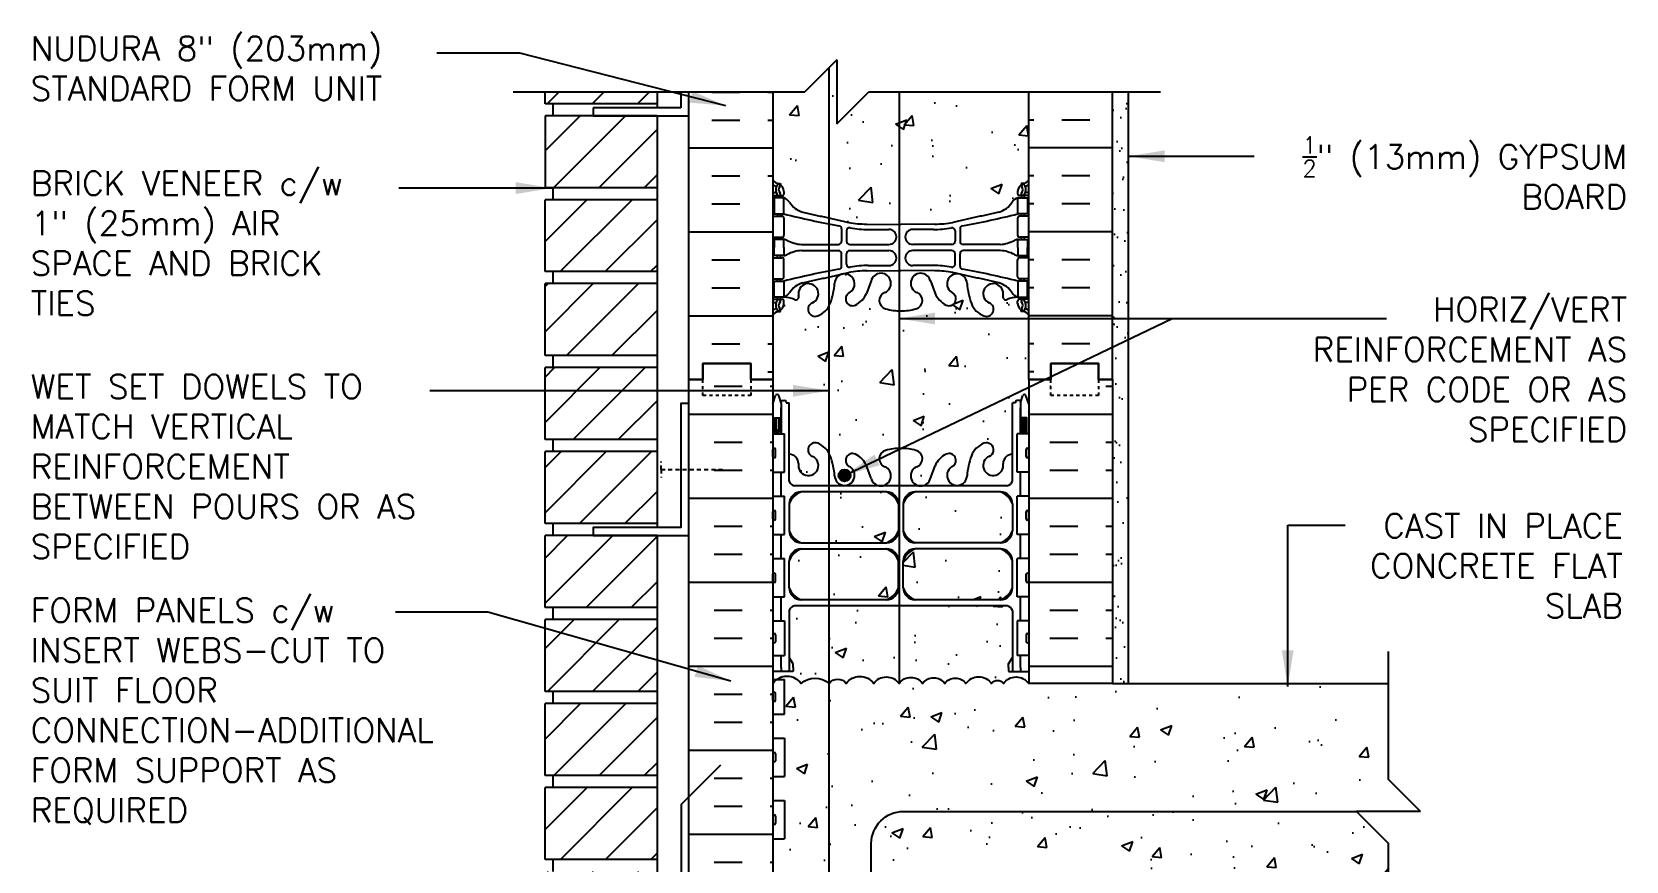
# Model space of a CAD drawing. Header units: inches. Extents: x 75 to 124.9, y 108.6 to 175.3.
# Drawn here: x 75 to 124.86, y 149.35 to 175.27 of the extents above; entities that cross this region are included whole.
import ezdxf

# ---------------------------------------------------------------- set-up
doc = ezdxf.new("R2010")
doc.units = ezdxf.units.IN
doc.header["$LTSCALE"] = 0.5
doc.header["$MEASUREMENT"] = 0
doc.linetypes.add('DASHED2', pattern=[0.375, 0.25, -0.125])
for name, color, linetype in [('HATCH', 12, 'Continuous'), ('line25', 2, 'Continuous'), ('LINE3', 3, 'Continuous'), ('LINE50', 5, 'Continuous'), ('LINE9', 9, 'Continuous'), ('TEXT', 4, 'Continuous'), ('Web_Edge', 9, 'Continuous')]:
    doc.layers.add(name, color=color, linetype=linetype)
doc.styles.add('DIM', font='romans.shx', dxfattribs={"width": 0.7})
doc.styles.add('ROMANS', font='romans.shx', dxfattribs={"height": 0.75})
doc.dimstyles.new('ext_12', dxfattribs={"dimscale": 12, "dimtxt": 0.09375, "dimasz": 0.09375, "dimexe": 0.09375, "dimexo": 0.0625, "dimgap": 0.0625, "dimtad": 1, "dimdec": 1, "dimzin": 3, "dimdsep": 46, "dimlunit": 4, "dimtxsty": 'DIM', "dimcen": 0.09, "dimdle": 0.09375, "dimclrt": 4, "dimadec": 0, "dimazin": 0, "dimtfac": 1, "dimtdec": 1, "dimtmove": 2, "dimatfit": 3, "dimfxl": 1, "dimfrac": 2, "dimtolj": 1, "dimtzin": 0, "dimarcsym": 0})

msp = doc.modelspace()

# ---------------------------------------------------------------- hatches: boundary and pattern name
at = {"layer": 'HATCH'}
h = msp.add_hatch(dxfattribs=at)
h.set_pattern_fill('AR-CONC', color=256, scale=0.5)
edge = h.paths.add_edge_path()
edge.add_line((105.942, 170.489), (105.942, 170.531))
edge.add_line((105.942, 170.531), (106.032, 170.531))
edge.add_arc((105.832, 170.989), 0.5, 293.5782, 313.7891)
edge.add_line((106.178, 170.628), (106.178, 173.401))
edge.add_line((106.178, 173.401), (101.178, 173.401))
edge.add_line((101.178, 173.401), (100.178, 172.401))
edge.add_line((100.178, 172.401), (100.178, 174.401))
edge.add_line((100.178, 174.401), (99.178, 173.401))
edge.add_line((99.178, 173.401), (98.178, 173.401))
edge.add_line((98.178, 173.401), (98.178, 170.628))
edge.add_arc((98.524, 170.989), 0.5, 226.2109, 246.4218)
edge.add_line((98.324, 170.531), (98.414, 170.531))
edge.add_line((98.414, 170.531), (98.414, 170.489))
edge.add_arc((98.274, 170.282), 0.25, 0, 55.9442, ccw=False)
edge.add_line((98.524, 170.282), (98.524, 170.214))
edge.add_arc((98.462, 170.214), 0.0625, -90, 0, ccw=False)
edge.add_line((98.462, 170.152), (98.414, 170.152))
edge.add_line((98.414, 170.152), (98.414, 170.082))
edge.add_line((98.414, 170.082), (98.519, 170.082))
edge.add_arc((98.397, 169.739), 0.364, 32.0424, 70.3387, ccw=False)
edge.add_arc((99.32, 170.35), 0.743, 214.228, 253.8107)
edge.add_spline(control_points=[(99.113, 169.636), (100.55, 169.316)], knot_values=[0, 0, 1, 1], degree=1, periodic=0)
edge.add_arc((101.106, 172.247), 2.984, 259.2546, 270.0995)
edge.add_line((101.112, 169.264), (102.178, 169.248))
edge.add_line((102.178, 169.248), (103.245, 169.264))
edge.add_arc((103.25, 172.247), 2.984, 269.9005, 280.7454)
edge.add_spline(control_points=[(103.806, 169.316), (105.244, 169.636)], knot_values=[0, 0, 1, 1], degree=1, periodic=0)
edge.add_arc((105.036, 170.35), 0.743, 286.1893, 325.772)
edge.add_arc((105.96, 169.739), 0.364, 109.6613, 147.9576, ccw=False)
edge.add_line((105.837, 170.082), (105.942, 170.082))
edge.add_line((105.942, 170.082), (105.942, 170.152))
edge.add_line((105.942, 170.152), (105.895, 170.152))
edge.add_arc((105.895, 170.214), 0.0625, 180, 270, ccw=False)
edge.add_line((105.832, 170.214), (105.832, 170.282))
edge.add_arc((106.082, 170.282), 0.25, 124.0558, 180, ccw=False)
h.paths.add_polyline_path([(105.668, 163.672), (105.768, 163.672), (105.768, 163.702, -0.414214), (105.818, 163.752), (105.944, 163.752), (105.987, 163.884, -0.725737), (106.093, 163.902), (106.178, 163.642), (106.178, 164.401), (106.178, 166.436, 0.088416), (106.032, 166.533), (105.942, 166.533), (105.942, 166.575, -0.249069), (105.832, 166.782), (105.832, 166.849, -0.414214), (105.895, 166.912), (105.942, 166.912), (105.942, 166.982), (105.837, 166.982, 0.085348), (105.508, 166.906, -0.669601), (105.375, 167.026, 2.087231), (104.941, 166.802, -1), (104.778, 166.393, -0.227838), (104.373, 166.817, -0.06598), (104.249, 167.426, 1.629604), (103.778, 167.125, -1.059167), (103.571, 166.743, -0.16372), (103.25, 167.097), (103.107, 167.484, 1.612474), (102.675, 167.124, -0.734872), (102.652, 166.613, -0.068475), (102.178, 166.551, -0.068475), (101.704, 166.613, -0.734872), (101.681, 167.124, 1.612474), (101.249, 167.484), (101.107, 167.097, -0.16372), (100.785, 166.743, -1.059167), (100.579, 167.125, 1.629604), (100.108, 167.426, -0.06598), (99.983, 166.817, -0.227838), (99.578, 166.393, -1), (99.415, 166.802, 2.087231), (98.981, 167.026, -0.669601), (98.849, 166.906, 0.085348), (98.519, 166.982), (98.414, 166.982), (98.414, 166.912), (98.462, 166.912, -0.414214), (98.524, 166.849), (98.524, 166.782, -0.249069), (98.414, 166.575), (98.414, 166.533), (98.324, 166.533, 0.088416), (98.178, 166.436), (98.178, 164.401), (98.178, 163.642), (98.257, 163.884, -0.725737), (98.363, 163.902), (98.412, 163.752), (98.538, 163.752, -0.414214), (98.588, 163.702), (98.588, 163.672), (98.688, 163.672), (98.688, 162.071, -0.380397), (98.981, 161.776, 2.087231), (99.415, 162.001, -1), (99.578, 162.409, -0.227838), (99.983, 161.985, -0.06598), (100.108, 161.376, 1.629604), (100.579, 161.677, -1.059167), (100.785, 162.059, -0.16372), (101.107, 161.705), (101.249, 161.318, 1.612474), (101.681, 161.678, -0.734872), (101.704, 162.189, -0.068475), (102.178, 162.251, -0.068475), (102.652, 162.189, -0.734872), (102.675, 161.678, 1.612474), (103.107, 161.318), (103.25, 161.705, -0.16372), (103.571, 162.059, -1.059167), (103.778, 161.677, 1.629604), (104.249, 161.376, -0.06598), (104.373, 161.985, -0.227838), (104.778, 162.409, -1), (104.941, 162.001, 2.087231), (105.375, 161.776, -0.380392), (105.668, 162.071)])
h.paths.add_polyline_path([(105.668, 157.182, 0.268138), (105.507, 157.33), (98.849, 157.33, 0.268156), (98.688, 157.182), (98.688, 155.713), (98.808, 155.513), (98.808, 155.401), (98.808, 155.281), (98.178, 155.281), (98.178, 155.026), (98.297, 155.026, -0.429427), (99.057, 154.901, -0.369275), (99.936, 154.901, -0.520567), (100.472, 154.901, -0.520567), (101.33, 154.901, -0.520567), (102.123, 154.901, -0.520567), (102.861, 154.901, -0.520567), (103.555, 154.901, -0.520567), (104.212, 154.901, -0.520567), (105.017, 154.901, -0.520567), (105.39, 154.901, -0.520567), (106.178, 154.901), (106.178, 155.281), (105.548, 155.281), (105.548, 155.401), (105.548, 155.513), (105.668, 155.713)])
h.paths.add_polyline_path([(117.433, 154.901), (108.803, 154.901), (106.178, 154.901, 0.520567), (105.39, 154.901, 0.520567), (105.017, 154.901, 0.520567), (104.212, 154.901, 0.520567), (103.555, 154.901, 0.520567), (102.861, 154.901, 0.520567), (102.123, 154.901, 0.520567), (101.33, 154.901, 0.520567), (100.472, 154.901, 0.520567), (99.936, 154.901, 0.369275), (99.057, 154.901, 0.429427), (98.297, 155.026), (98.543, 155.026), (98.543, 153.946), (98.178, 153.946), (98.178, 153.196), (98.543, 153.196), (98.543, 151.996), (98.178, 151.996), (98.178, 151.246), (98.543, 151.246), (98.543, 150.046), (98.178, 150.046), (98.178, 149.296), (98.543, 149.296), (98.543, 148.096), (98.178, 148.096), (98.178, 146.401, -0.529626), (99.057, 146.401, -0.369275), (99.936, 146.401, -0.520567), (100.472, 146.401, -0.520567), (101.33, 146.401, -0.520567), (102.123, 146.401, -0.520567), (102.861, 146.401, -0.520567), (103.555, 146.401, -0.520567), (104.212, 146.401, -0.520567), (105.017, 146.401, -0.520567), (105.39, 146.401, -0.520567), (106.178, 146.401), (106.866, 146.401), (106.866, 146.901), (108.366, 146.901), (117.433, 146.901), (117.433, 149.901), (116.433, 150.901), (118.433, 150.901), (117.433, 151.901)])
h.paths.add_polyline_path([(102.102, 160.515, 0.225652), (101.727, 160.89), (99.063, 160.89, 0.225652), (98.688, 160.515), (98.688, 159.674, 0.225652), (99.063, 159.299), (101.727, 159.299, 0.225652), (102.102, 159.674)])
h.paths.add_polyline_path([(102.102, 158.734, 0.225652), (101.727, 159.109), (99.063, 159.109, 0.225652), (98.688, 158.734), (98.688, 157.893, 0.225652), (99.063, 157.518), (101.727, 157.518, 0.225652), (102.102, 157.893)])
h.paths.add_polyline_path([(105.668, 158.734, 0.225652), (105.293, 159.109), (102.629, 159.109, 0.225652), (102.254, 158.734), (102.254, 157.893, 0.225652), (102.629, 157.518), (105.293, 157.518, 0.225652), (105.668, 157.893)])
h.paths.add_polyline_path([(105.668, 160.515, 0.225652), (105.293, 160.89), (102.629, 160.89, 0.225652), (102.254, 160.515), (102.254, 159.674, 0.225652), (102.629, 159.299), (105.293, 159.299, 0.225652), (105.668, 159.674)])
h.paths.add_polyline_path([(98.178, 146.401), (97.491, 146.401), (97.491, 145.901), (95.991, 145.901), (95.991, 146.401), (95.553, 146.401), (93.553, 146.401), (93.553, 144.901, -1), (93.053, 144.901), (93.053, 146.401), (91.753, 146.401), (91.753, 144.651, 0.079579), (92.753, 141.401), (97.928, 132.026), (97.928, 131.651), (98.178, 131.651)])
h.paths.add_polyline_path([(106.178, 146.401, 0.520567), (105.39, 146.401, 0.520567), (105.017, 146.401, 0.520567), (104.212, 146.401, 0.520567), (103.555, 146.401, 0.520567), (102.861, 146.401, 0.520567), (102.123, 146.401, 0.520567), (101.33, 146.401, 0.520567), (100.472, 146.401, 0.520567), (99.936, 146.401, 0.369275), (99.057, 146.401, 0.529626), (98.178, 146.401), (98.178, 144.367, 0.088416), (98.324, 144.269), (98.414, 144.269), (98.414, 144.228, -0.249069), (98.524, 144.021), (98.524, 143.953, -0.414214), (98.462, 143.891), (98.414, 143.891), (98.414, 143.821), (98.519, 143.821, 0.085348), (98.849, 143.896, -0.669601), (98.981, 143.776, 2.087231), (99.415, 144.001, -1), (99.578, 144.409, -0.21345), (99.971, 144.02, -0.069923), (100.108, 143.376, 1.629604), (100.579, 143.677, -0.994662), (100.761, 144.072, -0.173075), (101.107, 143.705), (101.249, 143.318, 1.612474), (101.681, 143.678, -0.734872), (101.704, 144.189, -0.068475), (102.178, 144.251, -0.068475), (102.652, 144.189, -0.734872), (102.675, 143.678, 1.612474), (103.107, 143.318), (103.25, 143.705, -0.173075), (103.595, 144.072, -0.994662), (103.778, 143.677, 1.629604), (104.249, 143.376, -0.069923), (104.386, 144.02, -0.21345), (104.778, 144.409, -1), (104.941, 144.001, 2.087231), (105.375, 143.776, -0.669601), (105.508, 143.896, 0.085348), (105.837, 143.821), (105.942, 143.821), (105.942, 143.891), (105.895, 143.891, -0.414214), (105.832, 143.953), (105.832, 144.021, -0.249069), (105.942, 144.228), (105.942, 144.269), (106.032, 144.269, 0.088416), (106.178, 144.367)])
edge = h.paths.add_edge_path()
edge.add_line((106.178, 129.161), (106.093, 128.9))
edge.add_arc((106.043, 128.927), 0.0567, 208.0725, 331.9275, ccw=False)
edge.add_line((105.993, 128.9), (105.944, 129.05))
edge.add_line((105.944, 129.05), (105.818, 129.05))
edge.add_arc((105.818, 129.1), 0.05, 180, 270, ccw=False)
edge.add_line((105.768, 129.1), (105.768, 129.13))
edge.add_line((105.768, 129.13), (105.668, 129.13))
edge.add_line((105.668, 129.13), (105.668, 130.958))
edge.add_arc((105.892, 129.986), 0.997, 102.9717, 112.6668)
edge.add_arc((105.466, 130.994), 0.0968, 160.1551, 295.3804, ccw=False)
edge.add_arc((105.068, 131.088), 0.314, 348.5886, 606.1916)
edge.add_arc((104.86, 130.597), 0.22, -111.8037, 68.1963, ccw=False)
edge.add_arc((105.017, 131.026), 0.677, 201.1239, 249.3197, ccw=False)
edge.add_arc((106.608, 131.591), 2.365, 184.3895, 200.0015, ccw=False)
edge.add_arc((103.937, 131.395), 0.314, 2.7357, 243.9348)
edge.add_arc((103.686, 130.928), 0.217, -114.4736, 58.537, ccw=False)
edge.add_arc((103.936, 131.398), 0.75, 203.6938, 242.9705, ccw=False)
edge.add_line((103.25, 131.097), (103.107, 131.484))
edge.add_arc((102.802, 131.411), 0.314, 13.4146, 246.1916)
edge.add_arc((102.584, 130.872), 0.268, -75.2108, 70.0338, ccw=False)
edge.add_arc((102.19, 132.305), 1.754, 269.6229, 285.2918, ccw=False)
edge.add_arc((102.167, 132.305), 1.754, 254.7082, 270.3771, ccw=False)
edge.add_arc((101.772, 130.872), 0.268, 109.9662, 255.2108, ccw=False)
edge.add_arc((101.554, 131.411), 0.314, 293.8084, 526.5854)
edge.add_line((101.249, 131.484), (101.107, 131.097))
edge.add_arc((100.42, 131.398), 0.75, 297.0295, 336.3062, ccw=False)
edge.add_arc((100.671, 130.928), 0.217, 121.463, 294.4736, ccw=False)
edge.add_arc((100.42, 131.395), 0.314, 296.0652, 537.2643)
edge.add_arc((97.749, 131.591), 2.365, 339.9985, 355.6105, ccw=False)
edge.add_arc((99.339, 131.026), 0.677, 290.6803, 338.8761, ccw=False)
edge.add_arc((99.497, 130.597), 0.22, 111.8037, 291.8037, ccw=False)
edge.add_arc((99.288, 131.088), 0.314, 293.8084, 551.4114)
edge.add_arc((98.89, 130.994), 0.0968, -115.3804, 19.8449, ccw=False)
edge.add_arc((98.464, 129.986), 0.997, 67.3332, 86.8462)
edge.add_line((98.519, 130.982), (98.414, 130.982))
edge.add_line((98.414, 130.982), (98.414, 130.912))
edge.add_line((98.414, 130.912), (98.462, 130.912))
edge.add_arc((98.462, 130.849), 0.0625, 0, 90, ccw=False)
edge.add_line((98.524, 130.849), (98.524, 130.782))
edge.add_arc((98.274, 130.782), 0.25, -55.9442, 0, ccw=False)
edge.add_line((98.414, 130.575), (98.414, 130.533))
edge.add_line((98.414, 130.533), (98.324, 130.533))
edge.add_arc((98.524, 130.075), 0.5, 113.5782, 133.7891)
edge.add_line((98.178, 130.436), (98.178, 128.401))
edge.add_line((98.178, 128.401), (101.376, 128.401))
edge.add_line((101.376, 128.401), (102.376, 129.401))
edge.add_line((102.376, 129.401), (102.376, 127.401))
edge.add_line((102.376, 127.401), (103.376, 128.401))
edge.add_line((103.376, 128.401), (106.178, 128.401))
edge.add_line((106.178, 128.401), (106.178, 129.161))
h = msp.add_hatch(dxfattribs=at)
h.set_pattern_fill('ANSI31', color=256, scale=8, style=0)
h.set_pattern_definition([(45, (92.1293, 152.8277), (-0.707107, 0.707107), [])])
h.paths.add_polyline_path([(94.553, 154.276), (91.053, 154.276), (91.053, 152.026), (94.553, 152.026)])
h.paths.add_polyline_path([(94.553, 173.401), (91.053, 173.401), (91.053, 173.026), (94.553, 173.026)])
h.paths.add_polyline_path([(94.553, 149.026), (91.053, 149.026), (91.053, 146.776), (94.553, 146.776)])
h.paths.add_polyline_path([(94.553, 172.651), (92.553, 172.651), (91.053, 172.651), (91.053, 170.401), (94.553, 170.401)])
h.paths.add_polyline_path([(94.553, 170.026), (91.053, 170.026), (91.053, 167.776), (94.553, 167.776)])
h.paths.add_polyline_path([(94.553, 159.526), (91.053, 159.526), (91.053, 157.276), (94.553, 157.276)])
h.paths.add_polyline_path([(94.553, 162.151), (91.053, 162.151), (91.053, 159.901), (94.553, 159.901)])
h.paths.add_polyline_path([(94.553, 164.776), (91.053, 164.776), (91.053, 162.526), (94.553, 162.526)])
h.paths.add_polyline_path([(94.553, 167.401), (91.053, 167.401), (91.053, 165.151), (94.553, 165.151)])
h.paths.add_polyline_path([(94.553, 151.651), (91.053, 151.651), (91.053, 149.401), (94.553, 149.401)])
h.paths.add_polyline_path([(94.553, 156.901), (91.053, 156.901), (91.053, 154.651), (94.553, 154.651)])
h = msp.add_hatch(dxfattribs=at)
h.set_pattern_fill('AR-SAND', color=256, scale=0.5, style=0)
h.set_pattern_definition([(37.5, (98.74064, 146.9011), (-0.031497, 0.963412), [0, -0.76, 0, -0.85, 0, -0.8125]), (7.5, (98.7406, 146.9011), (0.88489, 1.411073), [0, -0.41, 0, -0.685, 0, -0.2625]), (327.5, (98.1256, 146.9011), (1.55707, 0.00283), [0, -0.25, 0, -0.9, 0, -1.175]), (317.5, (98.1256, 146.9011), (1.503063, 0.43884), [0, -0.125, 0, -0.59, 0, -0.675])])
h.paths.add_polyline_path([(108.803, 154.901), (109.303, 154.901), (109.303, 173.401), (108.803, 173.401)])
h = msp.add_hatch(dxfattribs=at)
h.set_pattern_fill('INSUL', color=256, scale=7, style=0)
h.set_pattern_definition([(0, (106.8356, 160.6905), (0, 2.625), []), (0, (106.8356, 161.5655), (0, 2.625), [0.875, -0.875]), (0, (106.8356, 162.4405), (0, 2.625), [0.875, -0.875])])
h.paths.add_polyline_path([(108.803, 164.401), (108.366, 164.401), (108.366, 163.901), (106.866, 163.901), (106.866, 164.401), (106.178, 164.401), (106.178, 154.901), (108.803, 154.901)])
h.paths.add_polyline_path([(95.553, 146.401), (95.991, 146.401), (95.991, 146.901), (97.491, 146.901), (97.491, 146.401), (98.178, 146.401), (98.178, 164.401), (97.491, 164.401), (97.491, 164.901), (95.991, 164.901), (95.991, 164.401), (95.553, 164.401)])
at = {"layer": 'LINE3'}
msp.add_hatch(color=256, dxfattribs=at).paths.add_polyline_path([(100.232, 161.407, 1), (100.607, 161.407, 1)])

# ---------------------------------------------------------------- linework, layer by layer
at = {"layer": 'HATCH'}
for p, q in [((96.267, 173.392), (97.142, 173.392)), ((98.017, 173.392), (98.178, 173.392)), ((108.09, 173.392), (107.215, 173.392)), ((96.267, 172.517), (97.142, 172.517)), ((98.017, 172.517), (98.178, 172.517)), ((106.34, 172.517), (106.178, 172.517)), ((108.09, 172.517), (107.215, 172.517)), ((95.553, 171.642), (98.178, 171.642)), ((108.803, 171.642), (106.178, 171.642)), ((96.267, 170.767), (97.142, 170.767)), ((98.017, 170.767), (98.178, 170.767)), ((106.34, 170.767), (106.178, 170.767)), ((108.09, 170.767), (107.215, 170.767)), ((96.267, 169.892), (97.142, 169.892)), ((106.34, 169.892), (106.178, 169.892)), ((108.09, 169.892), (107.215, 169.892)), ((95.553, 169.017), (98.178, 169.017)), ((108.803, 169.017), (106.178, 169.017)), ((96.267, 168.142), (97.142, 168.142)), ((106.34, 168.142), (106.178, 168.142)), ((108.09, 168.142), (107.215, 168.142)), ((96.267, 167.267), (97.142, 167.267)), ((106.34, 167.267), (106.178, 167.267)), ((108.09, 167.267), (107.215, 167.267)), ((95.553, 166.392), (98.178, 166.392)), ((108.803, 166.392), (106.178, 166.392)), ((96.267, 165.517), (97.142, 165.517)), ((98.017, 165.517), (98.178, 165.517)), ((106.34, 165.517), (106.178, 165.517)), ((108.09, 165.517), (107.215, 165.517)), ((98.017, 164.642), (98.178, 164.642)), ((106.34, 164.642), (106.178, 164.642))]:
    msp.add_line(p, q, dxfattribs=at)
msp.add_lwpolyline([(98.178, 154.901, -0.529626), (99.057, 154.901, -0.369275), (99.936, 154.901, -0.520567), (100.472, 154.901, -0.520567), (101.33, 154.901, -0.520567), (102.123, 154.901, -0.520567), (102.861, 154.901, -0.520567), (103.555, 154.901, -0.520567), (104.212, 154.901, -0.520567), (105.017, 154.901, -0.520567), (105.39, 154.901, -0.520567), (106.178, 154.901)], format="xyb", dxfattribs=at)
at = {"layer": 'line25'}
for p, q in [((91.053, 173.026), (91.053, 173.401)), ((94.553, 173.026), (91.053, 173.026)), ((91.303, 172.651), (91.303, 173.026)), ((94.553, 173.401), (94.553, 172.901)), ((98.178, 173.401), (98.178, 164.401)), ((106.178, 164.401), (106.178, 173.401)), ((94.553, 172.651), (91.053, 172.651)), ((91.053, 172.651), (91.053, 170.401)), ((94.553, 172.651), (94.553, 159.776)), ((94.553, 170.401), (91.053, 170.401)), ((91.303, 170.026), (91.303, 170.401)), ((94.553, 170.026), (91.053, 170.026)), ((91.053, 167.776), (91.053, 170.026)), ((94.553, 167.776), (91.053, 167.776)), ((91.303, 167.401), (91.303, 167.776)), ((94.553, 167.401), (91.053, 167.401)), ((91.053, 165.151), (91.053, 167.401)), ((94.553, 165.151), (91.053, 165.151)), ((91.303, 164.776), (91.303, 165.151)), ((94.553, 164.776), (91.053, 164.776)), ((91.053, 162.526), (91.053, 164.776)), ((98.178, 164.401), (98.178, 146.401)), ((106.178, 164.401), (106.178, 154.901)), ((98.178, 162.706), (98.543, 162.706)), ((98.543, 161.506), (98.543, 162.706)), ((106.178, 162.706), (105.813, 162.706)), ((105.813, 161.506), (105.813, 162.706)), ((94.553, 162.526), (91.053, 162.526)), ((94.553, 162.151), (91.053, 162.151)), ((91.053, 159.901), (91.053, 162.151)), ((91.303, 162.151), (91.303, 162.526)), ((98.178, 161.506), (98.543, 161.506)), ((106.178, 161.506), (105.813, 161.506)), ((98.178, 160.756), (98.543, 160.756)), ((98.543, 159.556), (98.543, 160.756)), ((106.178, 160.756), (105.813, 160.756)), ((105.813, 159.556), (105.813, 160.756)), ((94.553, 159.901), (91.053, 159.901)), ((91.303, 159.526), (91.303, 159.901)), ((94.553, 159.526), (91.053, 159.526)), ((91.053, 157.276), (91.053, 159.526)), ((94.553, 159.526), (94.553, 146.401)), ((98.178, 159.556), (98.543, 159.556)), ((106.178, 159.556), (105.813, 159.556)), ((98.178, 158.806), (98.543, 158.806)), ((98.543, 157.606), (98.543, 158.806)), ((106.178, 158.806), (105.813, 158.806)), ((105.813, 157.606), (105.813, 158.806)), ((98.178, 157.606), (98.543, 157.606)), ((106.178, 157.606), (105.813, 157.606)), ((94.553, 157.276), (91.053, 157.276)), ((91.303, 156.901), (91.303, 157.276)), ((94.553, 156.901), (91.053, 156.901)), ((91.053, 154.651), (91.053, 156.901)), ((98.178, 156.856), (98.543, 156.856)), ((98.543, 156.856), (98.543, 155.776)), ((106.178, 156.856), (105.813, 156.856)), ((105.813, 156.856), (105.813, 155.776)), ((98.178, 155.776), (98.543, 155.776)), ((106.178, 155.776), (105.813, 155.776)), ((94.553, 154.651), (91.053, 154.651)), ((91.303, 154.276), (91.303, 154.651)), ((98.178, 155.026), (98.543, 155.026)), ((98.543, 153.946), (98.543, 155.026)), ((108.803, 154.901), (106.178, 154.901)), ((94.553, 154.276), (91.053, 154.276)), ((91.053, 152.026), (91.053, 154.276)), ((98.178, 153.946), (98.543, 153.946)), ((98.178, 153.196), (98.543, 153.196)), ((98.543, 153.196), (98.543, 151.996)), ((94.553, 152.026), (91.053, 152.026)), ((94.553, 151.651), (91.053, 151.651)), ((91.053, 149.401), (91.053, 151.651)), ((91.303, 151.651), (91.303, 152.026)), ((98.178, 151.996), (98.543, 151.996)), ((98.178, 151.246), (98.543, 151.246)), ((98.543, 151.246), (98.543, 150.046)), ((98.178, 150.046), (98.543, 150.046)), ((94.553, 149.401), (91.053, 149.401)), ((91.303, 149.026), (91.303, 149.401))]:
    msp.add_line(p, q, dxfattribs=at)
at = {"layer": 'LINE3'}
for p, q in [((99.928, 174.151), (99.928, 128.604)), ((102.125, 173.401), (102.125, 154.903))]:
    msp.add_line(p, q, dxfattribs=at)
at = {"layer": 'LINE3', "linetype": 'Continuous'}
msp.add_lwpolyline([(101.256, 138.901), (101.256, 149.901, -0.414214), (102.256, 150.901), (116.433, 150.901)], format="xyb", dxfattribs=at)
at = {"layer": 'LINE3'}
msp.add_circle((100.42, 161.407), 0.188, dxfattribs=at)
at = {"layer": 'LINE50'}
for p, q in [((95.553, 164.401), (95.553, 173.401)), ((108.803, 164.401), (108.803, 173.401)), ((95.553, 146.401), (95.553, 164.401)), ((108.803, 164.401), (108.803, 154.901))]:
    msp.add_line(p, q, dxfattribs=at)
for points in [[(95.553, 164.401), (95.991, 164.401), (95.991, 164.901), (97.491, 164.901), (97.491, 164.401), (98.178, 164.401)], [(98.178, 164.401), (97.491, 164.401), (97.491, 164.901), (95.991, 164.901), (95.991, 164.401), (95.553, 164.401)], [(108.803, 164.401), (108.366, 164.401), (108.366, 164.901), (106.866, 164.901), (106.866, 164.401), (106.178, 164.401)], [(106.178, 164.401), (106.866, 164.401), (106.866, 164.901), (108.366, 164.901), (108.366, 164.401), (108.803, 164.401)]]:
    msp.add_lwpolyline(points, dxfattribs=at)
at = {"layer": 'LINE9'}
for p, q in [((100.178, 174.401), (99.178, 173.401)), ((100.178, 174.401), (100.178, 172.401)), ((90.053, 173.401), (99.178, 173.401)), ((95.303, 173.401), (95.303, 172.901)), ((95.553, 172.651), (95.553, 173.401)), ((100.178, 172.401), (101.178, 173.401)), ((101.178, 173.401), (110.303, 173.401)), ((109.303, 154.901), (109.303, 173.401)), ((95.303, 172.901), (92.553, 172.901)), ((92.553, 172.901), (92.553, 172.651)), ((92.553, 172.651), (95.553, 172.651)), ((98.178, 161.996), (98.178, 162.216)), ((98.178, 162.161), (98.178, 162.161)), ((98.218, 162.256), (98.218, 162.256)), ((98.258, 161.996), (98.258, 162.216)), ((106.098, 161.996), (106.098, 162.216)), ((106.138, 162.256), (106.138, 162.256)), ((106.178, 161.996), (106.178, 162.216)), ((106.178, 162.161), (106.178, 162.161)), ((98.178, 162.051), (98.178, 162.051)), ((98.218, 161.956), (98.218, 161.956)), ((106.138, 161.956), (106.138, 161.956)), ((106.178, 162.051), (106.178, 162.051)), ((98.178, 160.046), (98.178, 160.266)), ((98.178, 160.211), (98.178, 160.211)), ((98.178, 160.101), (98.178, 160.101)), ((98.218, 160.306), (98.218, 160.306)), ((98.258, 160.046), (98.258, 160.266)), ((106.098, 160.046), (106.098, 160.266)), ((106.138, 160.306), (106.138, 160.306)), ((106.178, 160.046), (106.178, 160.266)), ((106.178, 160.211), (106.178, 160.211)), ((106.178, 160.101), (106.178, 160.101)), ((98.218, 160.006), (98.218, 160.006)), ((106.138, 160.006), (106.138, 160.006)), ((98.178, 158.096), (98.178, 158.316)), ((98.178, 158.261), (98.178, 158.261)), ((98.178, 158.151), (98.178, 158.151)), ((98.218, 158.356), (98.218, 158.356)), ((98.258, 158.096), (98.258, 158.316)), ((106.098, 158.096), (106.098, 158.316)), ((106.138, 158.356), (106.138, 158.356)), ((106.178, 158.096), (106.178, 158.316)), ((106.178, 158.261), (106.178, 158.261)), ((106.178, 158.151), (106.178, 158.151)), ((98.218, 158.056), (98.218, 158.056)), ((106.138, 158.056), (106.138, 158.056)), ((98.178, 156.426), (98.178, 156.206)), ((98.178, 156.371), (98.178, 156.371)), ((98.178, 156.261), (98.178, 156.261)), ((98.218, 156.466), (98.218, 156.466)), ((98.218, 156.166), (98.218, 156.166)), ((98.258, 156.426), (98.258, 156.206)), ((106.098, 156.426), (106.098, 156.206)), ((106.138, 156.466), (106.138, 156.466)), ((106.138, 156.166), (106.138, 156.166)), ((106.178, 156.426), (106.178, 156.206)), ((106.178, 156.371), (106.178, 156.371)), ((106.178, 156.261), (106.178, 156.261)), ((117.433, 151.901), (117.433, 155.901)), ((98.178, 154.376), (98.178, 154.596)), ((98.218, 154.636), (98.218, 154.636)), ((98.258, 154.376), (98.258, 154.596)), ((108.803, 154.901), (117.433, 154.901)), ((98.178, 154.541), (98.178, 154.541)), ((98.178, 154.431), (98.178, 154.431)), ((98.218, 154.336), (98.218, 154.336)), ((98.178, 152.706), (98.178, 152.486)), ((98.178, 152.651), (98.178, 152.651)), ((98.218, 152.746), (98.218, 152.746)), ((98.258, 152.706), (98.258, 152.486)), ((95.319, 151.128), (96.553, 152.362)), ((98.178, 152.541), (98.178, 152.541)), ((98.218, 152.446), (98.218, 152.446)), ((118.433, 150.901), (117.433, 151.901)), ((95.319, 146.605), (95.319, 151.128)), ((98.178, 150.756), (98.178, 150.536)), ((98.178, 150.701), (98.178, 150.701)), ((98.178, 150.591), (98.178, 150.591)), ((98.258, 150.756), (98.258, 150.536)), ((118.433, 150.901), (116.433, 150.901)), ((116.433, 150.901), (117.433, 149.901)), ((98.218, 150.496), (98.218, 150.496)), ((117.433, 145.901), (117.433, 149.901))]:
    msp.add_line(p, q, dxfattribs=at)
at = {"layer": 'LINE9', "linetype": 'DASHED2'}
for q in [(94.678, 161.839), (96.678, 161.589), (94.678, 161.339)]:
    msp.add_line((94.678, 161.589), q, dxfattribs=at)
at = {"layer": 'LINE9', "linetype": 'DASHED2', "ltscale": 0.15}
for points in [[(97.491, 164.401), (97.491, 164.401), (97.491, 163.901), (95.991, 163.901), (95.991, 164.401), (95.991, 164.401)], [(108.366, 164.401), (108.366, 164.401), (108.366, 163.901), (106.866, 163.901), (106.866, 164.401), (106.866, 164.401)]]:
    msp.add_lwpolyline(points, dxfattribs=at)
at = {"layer": 'LINE9'}
msp.add_lwpolyline([(95.553, 163.651), (95.303, 163.651), (95.303, 159.776), (92.553, 159.776), (92.553, 159.526), (95.553, 159.526)], close=True, dxfattribs=at)
for centre, start, end in [((98.218, 162.216), 90, 180), ((98.218, 162.216), 360, 90), ((106.138, 162.216), 90, 180), ((106.138, 162.216), 0, 90), ((98.218, 161.996), 180, 270), ((98.218, 161.996), 270, 0), ((106.138, 161.996), 180, 270), ((106.138, 161.996), 270, 0), ((98.218, 160.266), 90, 180), ((98.218, 160.266), 360, 90), ((106.138, 160.266), 90, 180), ((106.138, 160.266), 0, 90), ((98.218, 160.046), 180, 270), ((98.218, 160.046), 270, 0), ((106.138, 160.046), 180, 270), ((106.138, 160.046), 270, 0), ((98.218, 158.316), 90, 180), ((98.218, 158.096), 180, 270), ((98.218, 158.316), 360, 90), ((98.218, 158.096), 270, 0), ((106.138, 158.316), 90, 180), ((106.138, 158.096), 180, 270), ((106.138, 158.316), 0, 90), ((106.138, 158.096), 270, 0), ((98.218, 156.426), 90, 180), ((98.218, 156.206), 180, 270), ((98.218, 156.426), 0, 90), ((98.218, 156.206), 270, 0), ((106.138, 156.426), 90, 180), ((106.138, 156.206), 180, 270), ((106.138, 156.426), 360, 90), ((106.138, 156.206), 270, 0), ((98.218, 154.596), 90, 180), ((98.218, 154.596), 360, 90), ((98.218, 154.376), 180, 270), ((98.218, 154.376), 270, 0), ((98.218, 152.706), 90, 180), ((98.218, 152.706), 0, 90), ((98.218, 152.486), 180, 270), ((98.218, 152.486), 270, 0), ((98.218, 150.756), 90, 180), ((98.218, 150.756), 0, 90), ((98.218, 150.536), 180, 270), ((98.218, 150.536), 270, 0)]:
    msp.add_arc(centre, 0.04, start, end, dxfattribs=at)
at = {"layer": 'Web_Edge'}
for p, q in [((98.324, 170.531), (98.414, 170.531)), ((98.414, 170.531), (98.414, 170.489)), ((106.032, 170.531), (105.942, 170.531)), ((105.942, 170.531), (105.942, 170.489)), ((98.178, 170.252), (98.256, 170.252)), ((98.178, 170.152), (98.462, 170.152)), ((98.324, 170.152), (98.324, 170.082)), ((98.414, 170.152), (98.414, 170.082)), ((98.524, 170.282), (98.524, 170.214)), ((105.832, 170.282), (105.832, 170.214)), ((106.178, 170.152), (105.895, 170.152)), ((105.942, 170.152), (105.942, 170.082)), ((106.032, 170.152), (106.032, 170.082)), ((106.178, 170.252), (106.1, 170.252)), ((98.324, 169.582), (98.324, 169.512)), ((98.414, 169.582), (98.414, 169.512)), ((105.942, 169.582), (105.942, 169.512)), ((106.032, 169.582), (106.032, 169.512)), ((98.178, 169.512), (98.462, 169.512)), ((98.524, 169.449), (98.524, 168.914)), ((100.326, 169.112), (100.326, 168.727)), ((100.479, 169.05), (100.479, 168.727)), ((101.112, 169.264), (102.178, 169.248)), ((101.159, 169.096), (101.806, 169.096)), ((103.245, 169.264), (102.178, 169.248)), ((103.197, 169.096), (102.551, 169.096)), ((103.878, 169.05), (103.878, 168.727)), ((104.03, 169.112), (104.03, 168.727)), ((105.832, 169.449), (105.832, 168.914)), ((106.178, 169.512), (105.895, 169.512)), ((98.178, 168.852), (98.462, 168.852)), ((98.324, 168.852), (98.324, 168.782)), ((98.414, 168.852), (98.414, 168.782)), ((99.072, 168.626), (100.226, 168.627)), ((100.579, 168.627), (101.806, 168.627)), ((103.778, 168.627), (102.551, 168.627)), ((105.284, 168.626), (104.13, 168.627)), ((106.178, 168.852), (105.895, 168.852)), ((105.942, 168.852), (105.942, 168.782)), ((106.032, 168.852), (106.032, 168.782)), ((98.178, 168.212), (98.462, 168.212)), ((98.324, 168.212), (98.324, 168.282)), ((98.414, 168.212), (98.414, 168.282)), ((98.524, 167.614), (98.524, 168.149)), ((99.072, 168.437), (100.226, 168.436)), ((100.326, 167.952), (100.326, 168.336)), ((100.479, 168.014), (100.479, 168.336)), ((100.579, 168.436), (101.806, 168.436)), ((103.778, 168.436), (102.551, 168.436)), ((103.878, 168.014), (103.878, 168.336)), ((104.03, 167.952), (104.03, 168.336)), ((105.284, 168.437), (104.13, 168.436)), ((105.832, 167.614), (105.832, 168.149)), ((106.178, 168.212), (105.895, 168.212)), ((105.942, 168.212), (105.942, 168.282)), ((106.032, 168.212), (106.032, 168.282)), ((98.178, 167.552), (98.462, 167.552)), ((98.324, 167.482), (98.324, 167.552)), ((98.414, 167.482), (98.414, 167.552)), ((101.112, 167.8), (102.178, 167.816)), ((101.159, 167.968), (101.806, 167.968)), ((103.245, 167.8), (102.178, 167.816)), ((103.197, 167.968), (102.551, 167.968)), ((106.178, 167.552), (105.895, 167.552)), ((105.942, 167.482), (105.942, 167.552)), ((106.032, 167.482), (106.032, 167.552)), ((101.249, 167.484), (101.107, 167.097)), ((103.107, 167.484), (103.25, 167.097)), ((98.178, 166.912), (98.462, 166.912)), ((98.178, 166.812), (98.256, 166.812)), ((98.324, 166.912), (98.324, 166.982)), ((98.414, 166.912), (98.414, 166.982)), ((98.414, 166.533), (98.414, 166.575)), ((98.524, 166.782), (98.524, 166.849)), ((105.832, 166.782), (105.832, 166.849)), ((106.178, 166.912), (105.895, 166.912)), ((105.942, 166.912), (105.942, 166.982)), ((105.942, 166.533), (105.942, 166.575)), ((106.032, 166.912), (106.032, 166.982)), ((106.178, 166.812), (106.1, 166.812)), ((98.324, 166.533), (98.414, 166.533)), ((106.032, 166.533), (105.942, 166.533)), ((98.178, 163.642), (98.263, 163.902)), ((98.438, 163.672), (98.363, 163.902)), ((98.412, 163.752), (98.538, 163.752)), ((98.438, 163.672), (98.438, 162.706)), ((98.578, 163.702), (98.578, 163.702)), ((98.588, 163.702), (98.588, 163.702)), ((98.588, 163.702), (98.588, 163.672)), ((98.588, 163.672), (98.688, 163.672)), ((98.688, 161.226), (98.688, 163.672)), ((105.768, 163.672), (105.668, 163.672)), ((105.668, 161.226), (105.668, 163.672)), ((105.768, 163.702), (105.768, 163.702)), ((105.768, 163.702), (105.768, 163.672)), ((105.944, 163.752), (105.818, 163.752)), ((105.918, 163.672), (105.993, 163.902)), ((105.918, 163.672), (105.918, 162.706)), ((106.178, 163.642), (106.093, 163.902)), ((101.249, 161.318), (101.107, 161.705)), ((103.107, 161.318), (103.25, 161.705)), ((105.507, 161.078), (98.849, 161.078)), ((101.727, 160.89), (99.063, 160.89)), ((105.293, 160.89), (102.629, 160.89)), ((98.688, 160.515), (98.688, 159.674)), ((102.102, 160.515), (102.102, 159.674)), ((102.254, 160.516), (102.254, 159.675)), ((105.668, 160.515), (105.668, 159.674)), ((99.063, 159.299), (101.727, 159.299)), ((99.063, 159.109), (101.727, 159.109)), ((105.293, 159.299), (102.629, 159.299)), ((105.293, 159.109), (102.629, 159.109)), ((98.688, 157.893), (98.688, 158.734)), ((102.102, 157.893), (102.102, 158.734)), ((102.254, 157.892), (102.254, 158.733)), ((105.668, 157.893), (105.668, 158.734)), ((98.688, 157.182), (98.688, 155.281)), ((105.507, 157.33), (98.849, 157.33)), ((101.727, 157.518), (99.063, 157.518)), ((105.293, 157.518), (102.629, 157.518)), ((105.668, 157.182), (105.668, 155.281)), ((98.808, 155.513), (98.688, 155.713)), ((98.808, 155.513), (98.688, 155.713)), ((105.548, 155.513), (105.668, 155.713)), ((105.548, 155.513), (105.668, 155.713)), ((98.804, 155.281), (98.178, 155.281)), ((98.808, 155.289), (98.804, 155.281)), ((98.808, 155.289), (98.804, 155.281)), ((98.808, 155.401), (98.808, 155.513)), ((98.808, 155.401), (98.808, 155.513)), ((98.808, 155.401), (98.808, 155.289)), ((98.808, 155.401), (98.808, 155.289)), ((105.548, 155.401), (105.548, 155.513)), ((105.548, 155.401), (105.548, 155.513)), ((105.548, 155.401), (105.548, 155.289)), ((105.548, 155.401), (105.548, 155.289)), ((105.548, 155.289), (105.553, 155.281)), ((105.548, 155.289), (105.553, 155.281)), ((105.553, 155.281), (106.178, 155.281))]:
    msp.add_line(p, q, dxfattribs=at)
for points in [[(98.219, 169.582), (98.519, 169.582), (98.519, 170.082), (98.219, 170.082)], [(106.137, 169.582), (105.837, 169.582), (105.837, 170.082), (106.137, 170.082)], [(98.219, 167.482), (98.519, 167.482), (98.519, 166.982), (98.219, 166.982)], [(106.137, 167.482), (105.837, 167.482), (105.837, 166.982), (106.137, 166.982)], [(98.388, 162.762), (98.238, 162.762), (98.238, 163.202), (98.388, 163.202)], [(98.348, 162.822), (98.278, 162.822), (98.278, 163.202), (98.348, 163.202)], [(105.968, 162.762), (106.118, 162.762), (106.118, 163.202), (105.968, 163.202)], [(106.008, 162.822), (106.078, 162.822), (106.078, 163.202), (106.008, 163.202)]]:
    msp.add_lwpolyline(points, close=True, dxfattribs=at)
for points in [[(98.519, 168.532), (98.519, 168.782), (98.219, 168.782), (98.219, 168.532)], [(105.837, 168.532), (105.837, 168.782), (106.137, 168.782), (106.137, 168.532)], [(98.519, 168.532), (98.519, 168.282), (98.219, 168.282), (98.219, 168.532)], [(105.837, 168.532), (105.837, 168.282), (106.137, 168.282), (106.137, 168.532)], [(98.438, 162.706), (98.438, 163.522)], [(105.918, 162.706), (105.918, 163.522)], [(98.438, 160.756), (98.438, 161.506)], [(105.918, 160.756), (105.918, 161.506)], [(98.438, 158.806), (98.438, 159.556)], [(105.918, 158.806), (105.918, 159.556)], [(98.438, 156.856), (98.438, 157.606)], [(105.918, 156.856), (105.918, 157.606)], [(98.438, 155.401), (98.438, 155.776)], [(105.918, 155.401), (105.918, 155.776)], [(98.438, 155.401), (98.438, 155.281)], [(105.918, 155.401), (105.918, 155.281)]]:
    msp.add_lwpolyline(points, dxfattribs=at)
for centre, radius, start, end in [((98.524, 170.989), 0.5, 226.2109, 250.5288), ((105.832, 170.989), 0.5, 289.4712, 313.7891), ((98.524, 170.989), 0.6, 234.7832, 245.0748), ((98.256, 170.271), 0.0196, 269.4032, 15.4901), ((98.518, 170.336), 0.25, 140.1145, 222.4609), ((98.262, 170.426), 0.021, 343.464, 63.9957), ((98.36, 170.467), 0.045, 321.448, 139.1879), ((98.367, 170.198), 0.045, 222.4609, 42.4609), ((98.274, 170.282), 0.25, 0, 70.5288), ((98.518, 170.336), 0.16, 140.0001, 222.4609), ((98.462, 170.214), 0.0625, 270, 0), ((98.397, 169.739), 0.364, 34.9775, 70.3387), ((105.96, 169.739), 0.364, 109.6613, 145.0225), ((106.082, 170.282), 0.25, 109.4712, 180), ((105.895, 170.214), 0.0625, 180, 270), ((105.99, 170.198), 0.045, 137.5391, 317.5391), ((105.996, 170.467), 0.045, 40.8121, 218.552), ((105.838, 170.336), 0.16, 317.5391, 39.9999), ((105.838, 170.336), 0.25, 317.5391, 39.8855), ((106.094, 170.426), 0.021, 116.0043, 196.536), ((106.1, 170.271), 0.0196, 164.5099, 270.5968), ((105.832, 170.989), 0.6, 294.9252, 305.2168), ((105.328, 197.002), 28.253, 256.0552, 259.6343), ((99.32, 170.35), 0.743, 212.7919, 253.8107), ((99.029, 197.002), 28.253, 280.3657, 283.9448), ((105.036, 170.35), 0.743, 286.1893, 327.2081), ((98.462, 169.449), 0.0625, 0, 90), ((100.226, 169.112), 0.1, 360, 79.6343), ((100.579, 169.05), 0.1, 79.2546, 180), ((101.106, 172.247), 2.984, 259.2546, 270.0995), ((101.154, 172.08), 2.984, 259.2546, 270.0995), ((101.806, 168.861), 0.234, 270, 90), ((102.551, 168.861), 0.234, 90, 270), ((103.203, 172.08), 2.984, 269.9005, 280.7454), ((103.25, 172.247), 2.984, 269.9005, 280.7454), ((103.778, 169.05), 0.1, 0, 100.7454), ((104.13, 169.112), 0.1, 100.3657, 180), ((105.895, 169.449), 0.0625, 90, 180), ((98.462, 168.914), 0.0625, 270, 0), ((98.515, 168.563), 0.219, 60.4937, 88.92), ((99.157, 169.783), 1.16, 242.5844, 265.8032), ((100.226, 168.727), 0.1, 270.0388, 360), ((100.579, 168.727), 0.1, 180, 270), ((103.778, 168.727), 0.1, 270, 0), ((104.13, 168.727), 0.1, 180, 269.9612), ((105.2, 169.783), 1.16, 274.1968, 297.4156), ((105.841, 168.563), 0.219, 91.08, 119.5063), ((105.895, 168.914), 0.0625, 180, 270), ((98.462, 168.149), 0.0625, 0, 90), ((98.515, 168.5), 0.219, 271.08, 299.5063), ((99.157, 167.281), 1.16, 94.1968, 117.4156), ((100.226, 168.336), 0.1, 0, 89.9612), ((100.579, 168.336), 0.1, 90, 180), ((101.806, 168.202), 0.234, 270, 90), ((102.551, 168.202), 0.234, 90, 270), ((103.778, 168.336), 0.1, 0, 90), ((104.13, 168.336), 0.1, 90.0388, 180), ((105.2, 167.281), 1.16, 62.5844, 85.8032), ((105.841, 168.5), 0.219, 240.4937, 268.92), ((105.895, 168.149), 0.0625, 90, 180), ((98.462, 167.614), 0.0625, 270, 0), ((105.328, 140.061), 28.253, 100.3657, 103.9448), ((100.42, 167.395), 0.314, 296.0652, 177.2643), ((100.226, 167.952), 0.1, 280.3657, 0), ((100.579, 168.014), 0.1, 180, 280.7454), ((101.106, 164.816), 2.984, 89.9005, 100.7454), ((101.154, 164.984), 2.984, 89.9005, 100.7454), ((101.554, 167.411), 0.314, 293.8084, 166.5854), ((102.802, 167.411), 0.314, 13.4146, 246.1916), ((103.203, 164.984), 2.984, 79.2546, 90.0995), ((103.25, 164.816), 2.984, 79.2546, 90.0995), ((103.937, 167.395), 0.314, 2.7357, 243.9348), ((103.778, 168.014), 0.1, 259.2546, 0), ((104.13, 167.952), 0.1, 180, 259.6343), ((99.029, 140.061), 28.253, 76.0552, 79.6343), ((105.895, 167.614), 0.0625, 180, 270), ((98.397, 167.324), 0.364, 289.6613, 325.0225), ((99.32, 166.713), 0.743, 106.1893, 147.2081), ((99.288, 167.088), 0.314, 293.8084, 191.4114), ((97.749, 167.591), 2.365, 339.9985, 355.6105), ((100.671, 166.928), 0.217, 121.463, 294.4736), ((100.42, 167.398), 0.75, 297.0295, 336.3062), ((101.772, 166.872), 0.268, 109.9662, 255.2108), ((102.584, 166.872), 0.268, 284.7892, 70.0338), ((103.936, 167.398), 0.75, 203.6938, 242.9705), ((103.686, 166.928), 0.217, 245.5264, 58.537), ((106.608, 167.591), 2.365, 184.3895, 200.0015), ((105.068, 167.088), 0.314, 348.5886, 246.1916), ((105.036, 166.713), 0.743, 32.7919, 73.8107), ((105.96, 167.324), 0.364, 214.9775, 250.3387), ((98.524, 166.075), 0.6, 114.9252, 125.2168), ((98.524, 166.075), 0.5, 109.4712, 133.7891), ((98.256, 166.792), 0.0196, 344.5099, 90.5968), ((98.518, 166.727), 0.25, 137.5391, 219.8855), ((98.262, 166.638), 0.021, 296.0043, 16.536), ((98.36, 166.596), 0.045, 220.8121, 38.552), ((98.367, 166.866), 0.045, 317.5391, 137.5391), ((98.274, 166.782), 0.25, 289.4712, 360), ((98.518, 166.727), 0.16, 137.5391, 219.9999), ((98.462, 166.849), 0.0625, 360, 90), ((98.464, 165.986), 0.997, 66.8533, 86.8462), ((98.89, 166.994), 0.0968, 249.5669, 19.8449), ((99.497, 166.597), 0.22, 111.8037, 291.8037), ((99.339, 167.026), 0.677, 290.6803, 338.8761), ((102.167, 168.305), 1.754, 254.7082, 270.3771), ((102.19, 168.305), 1.754, 269.6229, 285.2918), ((105.017, 167.026), 0.677, 201.1239, 249.3197), ((104.86, 166.597), 0.22, 248.1963, 68.1963), ((105.466, 166.994), 0.0968, 160.1551, 290.4331), ((105.892, 165.986), 0.997, 93.1538, 113.1467), ((105.895, 166.849), 0.0625, 90, 180), ((106.082, 166.782), 0.25, 180, 250.5288), ((105.99, 166.866), 0.045, 42.4609, 222.4609), ((105.996, 166.596), 0.045, 141.448, 319.1879), ((105.838, 166.727), 0.16, 320.0001, 42.4609), ((105.832, 166.075), 0.5, 46.2109, 70.5288), ((105.838, 166.727), 0.25, 320.1145, 42.4609), ((106.094, 166.638), 0.021, 163.464, 243.9957), ((106.1, 166.792), 0.0196, 89.4032, 195.4901), ((105.832, 166.075), 0.6, 54.7832, 65.0748), ((98.313, 163.876), 0.0567, 28.0725, 151.9275), ((98.538, 163.702), 0.05, 0, 90), ((105.818, 163.702), 0.05, 90, 180), ((106.043, 163.876), 0.0567, 28.0725, 151.9275), ((98.669, 161.759), 0.313, 3.1389, 86.4456), ((99.497, 162.205), 0.22, 68.1963, 248.1963), ((99.339, 161.776), 0.677, 21.1239, 69.3197), ((100.671, 161.874), 0.217, 65.5264, 238.537), ((100.42, 161.404), 0.75, 23.6938, 62.9705), ((101.772, 161.93), 0.268, 104.7892, 250.0338), ((102.167, 160.497), 1.754, 89.6229, 105.2918), ((102.19, 160.497), 1.754, 74.7082, 90.3771), ((102.584, 161.93), 0.268, 289.9662, 75.2108), ((103.936, 161.404), 0.75, 117.0295, 156.3062), ((103.686, 161.874), 0.217, 301.463, 114.4736), ((105.017, 161.776), 0.677, 110.6803, 158.8761), ((104.86, 162.205), 0.22, 291.8037, 111.8037), ((105.688, 161.759), 0.313, 93.5554, 176.8611), ((99.288, 161.714), 0.314, 168.5886, 66.1916), ((97.749, 161.211), 2.365, 4.3895, 20.0015), ((100.42, 161.407), 0.314, 182.7357, 63.9348), ((101.554, 161.391), 0.314, 193.4146, 66.1916), ((102.802, 161.391), 0.314, 113.8084, 346.5854), ((103.937, 161.407), 0.314, 116.0652, 357.2643), ((106.608, 161.211), 2.365, 159.9985, 175.6105), ((105.068, 161.714), 0.314, 113.8084, 11.4114), ((98.897, 161.291), 0.219, 197.3882, 257.4322), ((105.459, 161.291), 0.219, 282.5678, 342.6083), ((99.27, 160.308), 0.617, 109.5682, 160.4318), ((99.063, 160.515), 0.375, 90, 180), ((101.52, 160.308), 0.617, 19.5682, 70.4318), ((101.727, 160.515), 0.375, 360, 90), ((102.836, 160.308), 0.617, 109.5682, 160.4318), ((102.629, 160.515), 0.375, 90, 180), ((105.086, 160.308), 0.617, 19.5682, 70.4318), ((105.293, 160.515), 0.375, 360, 90), ((99.27, 159.881), 0.617, 199.5682, 250.4318), ((99.063, 159.674), 0.375, 180, 270), ((101.52, 159.881), 0.617, 289.5682, 340.4318), ((101.727, 159.674), 0.375, 270, 0), ((102.836, 159.881), 0.617, 199.5682, 250.4318), ((102.629, 159.674), 0.375, 180, 270), ((105.086, 159.881), 0.617, 289.5682, 340.4318), ((105.293, 159.674), 0.375, 270, 0), ((99.27, 158.527), 0.617, 109.5682, 160.4318), ((99.063, 158.734), 0.375, 90, 180), ((101.52, 158.527), 0.617, 19.5682, 70.4318), ((101.727, 158.734), 0.375, 360, 90), ((102.836, 158.527), 0.617, 109.5682, 160.4318), ((102.629, 158.734), 0.375, 90, 180), ((105.086, 158.527), 0.617, 19.5682, 70.4318), ((105.293, 158.734), 0.375, 360, 90), ((99.27, 158.1), 0.617, 199.5682, 250.4318), ((99.063, 157.893), 0.375, 180, 270), ((101.52, 158.1), 0.617, 289.5682, 340.4318), ((101.727, 157.893), 0.375, 270, 0), ((102.836, 158.1), 0.617, 199.5682, 250.4318), ((102.629, 157.893), 0.375, 180, 270), ((105.086, 158.1), 0.617, 289.5682, 340.4318), ((105.293, 157.893), 0.375, 270, 0), ((98.897, 157.117), 0.219, 102.5678, 162.612), ((105.459, 157.117), 0.219, 17.3917, 77.4322)]:
    msp.add_arc(centre, radius, start, end, dxfattribs=at)
for points in [[(99.113, 169.636), (100.55, 169.316)], [(105.244, 169.636), (103.806, 169.316)], [(99.113, 167.427), (100.55, 167.748)], [(105.244, 167.427), (103.806, 167.748)]]:
    msp.add_open_spline(points, degree=1, dxfattribs=at)

# ---------------------------------------------------------------- texts
at = {"layer": 'TEXT', "char_height": 0.75, "style": 'ROMANS'}
for s, insert, width, attachment_point in [('NUDURA 8" (203mm) STANDARD FORM UNIT', (74.969, 174.128), 12.74803, 4), ('\\A1;{\\H0.7x;\\S1/2;}" (13mm) GYPSUM BOARD', (124.896, 170.868), 12.02995, 6), ('BRICK VENEER c/w 1" (25mm) AIR SPACE AND BRICK TIES', (74.969, 168.664), 12.02995, 4), ('\\A1;HORIZ/VERT REINFORCEMENT AS PER CODE OR AS SPECIFIED', (124.896, 164.72), 12.02995, 6), ('WET SET DOWELS TO MATCH VERTICAL REINFORCEMENT BETWEEN POURS OR AS SPECIFIED', (74.969, 161.681), 13.70843, 4), ('\\A1;{\\H1x;CAST IN PLACE CONCRETE FLAT SLAB}', (124.763, 158.581), 9.23436, 6), ('FORM PANELS c/w INSERT WEBS-CUT TO SUIT FLOOR CONNECTION-ADDITIONAL FORM SUPPORT AS REQUIRED', (74.969, 154.029), 13.80582, 4)]:
    msp.add_mtext(s, dxfattribs=dict(at, insert=insert, width=width, attachment_point=attachment_point))

# ---------------------------------------------------------------- leaders
at = {"layer": 'TEXT'}
for points in [[(96.704, 172.963), (90.264, 174.61), (87.665, 174.61)], [(91.262, 170.388), (86.477, 170.388)], [(99.928, 164.053), (89.415, 164.053), (87.447, 164.053)], [(96.862, 154.977), (89.26, 157.134), (86.378, 157.134)]]:
    msp.add_leader(points, dimstyle='ext_12', override={"dimgap": 0.0625, "dimtad": 0}, dxfattribs=at)
for points in [[(109.303, 171.384), (111.576, 171.384), (113.225, 171.384)], [(100.42, 161.407), (110.662, 166.311), (117.365, 166.311)], [(102.125, 166.311), (110.662, 166.311), (117.365, 166.311)], [(114.28, 154.808), (114.28, 159.849), (116.076, 159.849)]]:
    msp.add_leader(points, dimstyle='ext_12', dxfattribs=at)

doc.saveas('drawing.dxf')
